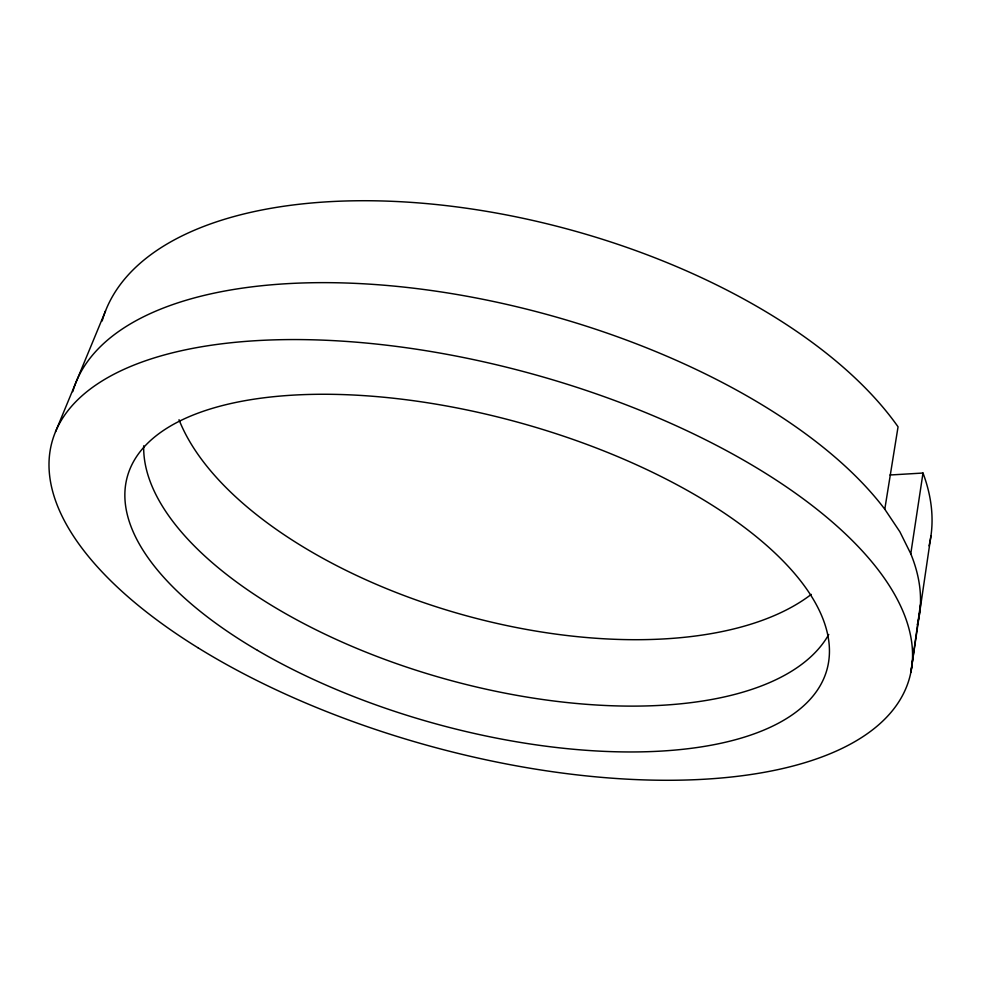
<?xml version="1.0" encoding="UTF-8"?>
<svg xmlns="http://www.w3.org/2000/svg" width="981" height="981" viewBox="0 0 981 981"><rect width="100%" height="100%" fill="white"/><g stroke="black" fill="none" stroke-linecap="round" stroke-linejoin="round"><path stroke-width="1.47" d="M920.411 604.737L910.908 672.108L930.944 535.847M917.309 624.689A438.066 201.289 15.4 0 0 910.773 553.762L922.998 473.038L890 475M910.773 553.762L899.884 531.8L884.788 509.225L898.056 426.821A428.476 212.718 15.4 0 0 459.353 207.249A428.476 212.718 15.4 0 0 102.159 320.971M55.537 431.726L105.543 310.903M72.753 391.664A438.066 201.289 15.4 0 1 434.988 291.026A438.066 201.289 15.4 0 1 884.788 509.225M828.761 634.462A357.55 163.091 15.4 0 1 447.827 679.686A357.55 163.091 15.4 0 1 143.704 445.803M922.998 473.038A428.476 212.718 15.4 0 1 929.032 545.841M811.262 594.388A349.837 172.448 15.4 0 1 464.945 615.369A349.837 172.448 15.4 0 1 179.02 419.721M198.248 647.938A444.7 192.975 15.4 0 0 904.813 690.869A444.7 192.975 15.4 0 0 339.267 340.959A444.7 192.975 15.4 0 0 198.248 647.938M257.463 650.354A362.884 156.286 15.4 0 0 825.512 674.18A362.884 156.286 15.4 0 0 348.451 394.791A362.884 156.286 15.4 0 0 257.463 650.354"/></g></svg>
